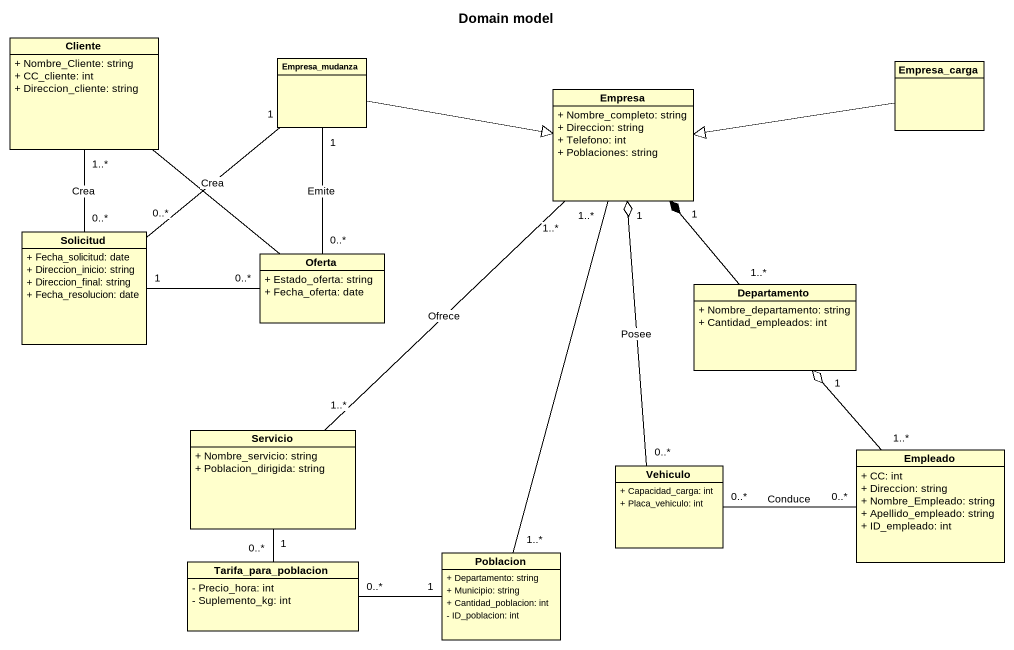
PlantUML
@startuml
title Domain model
hide circle
hide empty members
skinparam classAttributeIconSize 0
class Cliente {
  + Nombre_Cliente: string
  + CC_cliente: int
  + Direccion_cliente: string
}
class Empresa_mudanza
class Empresa {
  + Nombre_completo: string
  + Direccion: string
  + Telefono: int
  + Poblaciones: string
}
class Empresa_carga
class Solicitud {
  + Fecha_solicitud: date
  + Direccion_inicio: string
  + Direccion_final: string
  + Fecha_resolucion: date
}
class Oferta {
  + Estado_oferta: string
  + Fecha_oferta: date
}
class Departamento {
  + Nombre_departamento: string
  + Cantidad_empleados: int
}
class Servicio {
  + Nombre_servicio: string
  + Poblacion_dirigida: string
}
class Empleado {
  + CC: int
  + Direccion: string
  + Nombre_Empleado: string
  + Apellido_empleado: string
  + ID_empleado: int
}
class Vehiculo {
  + Capacidad_carga: int
  + Placa_vehiculo: int
}
class Tarifa_para_poblacion {
  - Precio_hora: int
  - Suplemento_kg: int
}
class Poblacion {
  + Departamento: string
  + Municipio: string
  + Cantidad_poblacion: int
  - ID_poblacion: int
}
Cliente "1..*" -- "0..*" Solicitud : Crea
Cliente -- Oferta
Empresa_mudanza -right-|> Empresa
Empresa_mudanza -right-|> Empresa
Empresa_mudanza "1" -- "0..*" Solicitud : Crea
Empresa_mudanza "1" -- "0..*" Oferta : Emite
Empresa "1..*" -- "1..*" Servicio : Ofrece
Empresa_carga -left-|> Empresa
Solicitud "1" -right- "0..*" Oferta
Departamento "1..*" -up-* "1" Empresa
Servicio "1" -- "0..*" Tarifa_para_poblacion
Empleado "1..*" -up-o "1" Departamento
Vehiculo "0..*" -up-o "1" Empresa : Posee
Vehiculo "0..*" -right- "0..*" Empleado : Conduce
Poblacion "1..*" -up- "1..*" Empresa
Poblacion "1" -left- "0..*" Tarifa_para_poblacion
@enduml
